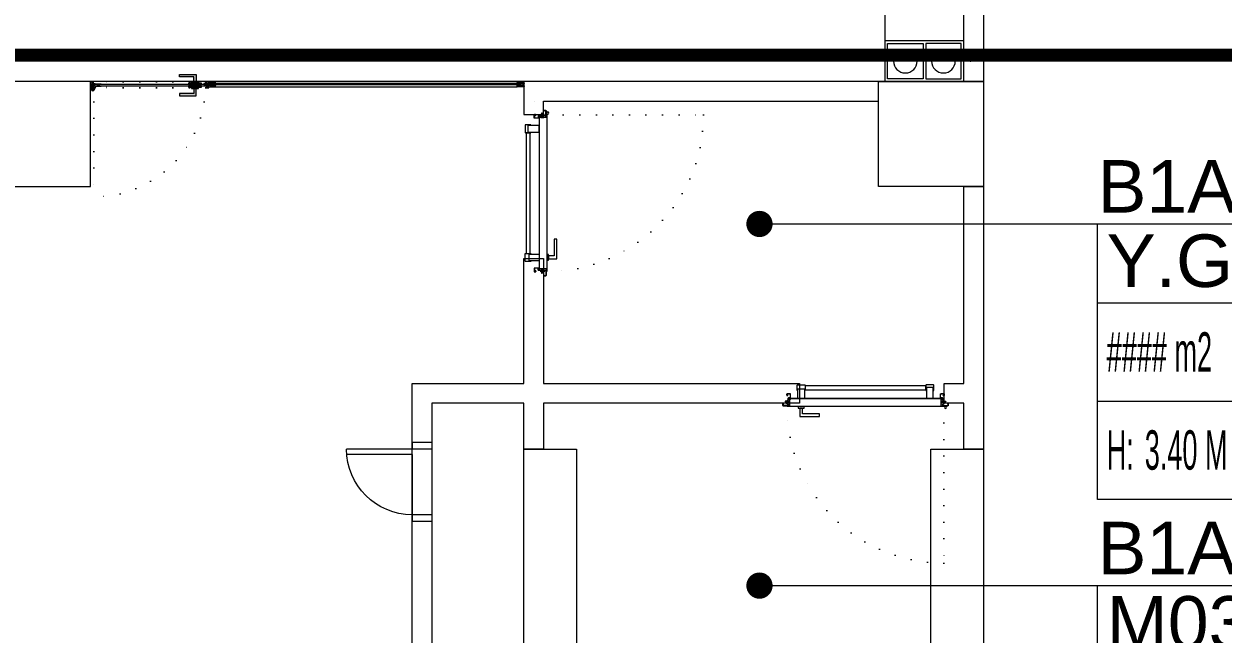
# Model space of a CAD drawing. Header units: metres. Extents: x -17822 to 152406, y -4219 to 19791.
# Drawn here: x 90089 to 91002, y 2859 to 3324 of the extents above; entities that cross this region are included whole.
import ezdxf
from ezdxf.enums import TextEntityAlignment as Align

# ---------------------------------------------------------------- set-up
doc = ezdxf.new("R2010")
doc.units = ezdxf.units.M
doc.header["$LTSCALE"] = 100
doc.header["$MEASUREMENT"] = 0
doc.linetypes.add('DASHDOT', pattern=[1, 0.5, -0.25, 0, -0.25])
doc.linetypes.add('DOT2', pattern=[0.125, 0, -0.125])
doc.layers.get('0').update_dxf_attribs({"color": 9, "lineweight": 9})
for name, color, linetype, lineweight in [('0 @ 1', 9, 'Continuous', 9), ('00', 9, 'Continuous', 9), ('01', 9, 'Continuous', 9), ('05', 9, 'Continuous', 9), ('05S', 9, 'Continuous', 9), ('06C', 9, 'Continuous', 9), ('06D', 9, 'Continuous', 9), ('07K', 9, 'Continuous', 9), ('10', 9, 'Continuous', 9), ('14', 9, 'Continuous', 9), ('15', 9, 'Continuous', 9), ('20', 9, 'DOT2', 9), ('21_mahal200', 9, 'Continuous', 9)]:
    doc.layers.add(name, color=color, linetype=linetype, lineweight=lineweight)
doc.styles.add('Arial', font='arial.ttf', dxfattribs={"height": 2.5})
doc.styles.add('MuuM_TEXT-STANDART', font='ARIALN.TTF')
doc.dimstyles.new('MuuM_DIM200', dxfattribs={"dimscale": 20, "dimtxt": 2, "dimasz": 1, "dimexe": 1, "dimexo": 1, "dimgap": 1, "dimtad": 1, "dimdec": 1, "dimrnd": 0.5, "dimdsep": 46, "dimtxsty": 'MuuM_TEXT-STANDART', "dimblk": 'ARCHTICK', "dimcen": 0, "dimdle": 0.15, "dimclrd": 256, "dimclre": 256, "dimclrt": 256, "dimadec": 0, "dimazin": 0, "dimtfac": 5, "dimtdec": 1, "dimtix": 1, "dimtmove": 2, "dimatfit": 3, "dimldrblk": 'DOT', "dimfxl": 3, "dimfxlon": 1, "dimtolj": 1, "dimlwd": -1, "dimlwe": -1, "dimarcsym": 0})
pattern_1 = [(225, (-604.72494, -2171.82614), (-0.0883883476, 0.0883883476), []), (135, (-604.72494, -2171.82614), (0.0883883476, 0.0883883476), [])]

# ---------------------------------------------------------------- blocks, each defined once
blk = doc.blocks.new('p-kolon_80x80')
blk.add_lwpolyline([(-40, -40), (40, -40), (40, 40), (-40, 40)], close=True)
blk = doc.blocks.new('1.Bod.Ara.Sitatik Elk')
at = {"layer": '01'}
blk.add_lwpolyline([(6510, -5630), (6510, -5630), (6510, -5630), (6510, -6180), (6780, -6180), (6780, -5630), (6780, -5630), (6780, -5630), (6820, -5630), (6820, -6230), (6470, -6230), (6470, -5630), (6510, -5630)], dxfattribs=at)
blk.add_blockref('p-kolon_80x80', (6100, -5390), dxfattribs=at)
at = {"layer": '01', "xscale": -1, "rotation": 180}
blk.add_blockref('p-kolon_80x80', (6780, -5390), dxfattribs=at)
blk = doc.blocks.new('_ArchTick')
at = {"color": 0, "linetype": 'ByBlock', "const_width": 0.15}
blk.add_lwpolyline([(-0.5, -0.5), (0.5, 0.5)], dxfattribs=at)
blk = doc.blocks.new('_Dot')
at = {"color": 0, "linetype": 'ByBlock', "lineweight": -2}
blk.add_line((-0.5, 0), (-1, 0), dxfattribs=at)
at = {"color": 0, "linetype": 'ByBlock', "const_width": 0.5}
blk.add_lwpolyline([(-0.25, 0, 1), (0.25, 0, 1)], format="xyb", close=True, dxfattribs=at)
blk = doc.blocks.new('0_roomno2')
blk.add_lwpolyline([(19.375, -10.5), (0, -10.5), (0, 0), (19.375, 0)], close=True)
for points in [[(0, -3), (19.375, -3)], [(8.125, -3), (8.125, -10.5)], [(11.875, -3), (11.875, -10.5)], [(15.625, -3), (15.625, -10.5)], [(0, -6.75), (8.125, -6.75)]]:
    blk.add_lwpolyline(points)
at = {"style": 'MuuM_TEXT-STANDART', "width": 0.6}
blk.add_text('H:', height=1.5, dxfattribs=at).set_placement((0.35, -8.608), align=Align.MIDDLE_LEFT)
at = {"style": 'Arial'}
blk.add_attdef('ODANO', (0, 1.17), '', height=2, dxfattribs=at)
blk.add_attdef('MEKANADI', text='', height=2, dxfattribs=at).set_placement((0.35, -3), align=Align.BOTTOM_LEFT)
at = {"style": 'MuuM_TEXT-STANDART', "width": 0.6}
for tag, p in [('M2', (0.35, -4.875)), ('TEMIZTAVANYUKSEKLIGI', (1.8, -8.608))]:
    blk.add_attdef(tag, text='', height=1.5, dxfattribs=at).set_placement(p, align=Align.MIDDLE_LEFT)
for tag, p in [('YER01', (10, -4.5)), ('TAVAN01', (13.75, -4.5)), ('DUVAR01', (17.5, -4.5)), ('YER02', (10, -6.75)), ('TAVAN02', (13.75, -6.75)), ('DUVAR02', (17.5, -6.75)), ('YER03', (10, -9)), ('TAVAN03', (13.75, -9)), ('DUVAR03', (17.5, -9))]:
    blk.add_attdef(tag, text='', height=1.5, dxfattribs=at).set_placement(p, align=Align.MIDDLE_CENTER)
blk = doc.blocks.new('*U19')
at = {"ltscale": 15}
for p, q in [((-25, 1), (-26, 0)), ((-25, -1), (-26, 0)), ((-23, 1), (-25, 1)), ((-23, 1), (-23, -2)), ((-21, -3), (-18, 3)), ((-21, -3), (-18, 3)), ((-20, -3), (-17, 3)), ((-20, -3), (-16, 3)), ((-18, -3), (-15, 3)), ((-18, -3), (-15, 3)), ((-18, 1), (-18, 2)), ((-17, -3), (-14, 3)), ((-17, -3), (-13, 3)), ((-17, 1), (-17, 2)), ((-15, -3), (-12, 3)), ((-15, -3), (-12, 3)), ((-15, 1), (-15, 2)), ((-14, -3), (-11, 3)), ((-14, -3), (-10, 3)), ((-14, 1), (-14, 2)), ((-12, -3), (-9, 3)), ((-12, -3), (-9, 3)), ((-12, 1), (-12, 2)), ((-11, -3), (-8, 3)), ((-11, -3), (-7, 3)), ((-11, 1), (-11, 2)), ((-9, -3), (-6, 3)), ((-9, -3), (-6, 3)), ((-9, 1), (-9, 2)), ((-8, -3), (-4, 3)), ((-8, -3), (-5, 3)), ((-8, 1), (-8, 2)), ((-6, -3), (-3, 3)), ((-6, -3), (-3, 3)), ((-6, 1), (-6, 2)), ((-5, -3), (-1, 3)), ((-5, -3), (-2, 3)), ((-5, 1), (-5, 2)), ((-3, 1), (-3, 2)), ((0, 4), (-2, 1)), ((-2, 1), (-2, 2)), ((0, 0), (-1, 0)), ((-25, -1), (-23, -2)), ((-9, -2), (-23, -2)), ((-21, -3), (-21, -2)), ((-20, -3), (-19, -2)), ((-20, -2), (-19, -2)), ((-19, -2), (-18, -2)), ((-18, -3), (-18, -2)), ((-17, -3), (-16, -2)), ((-17, -2), (-16, -2)), ((-16, -2), (-15, -2)), ((-15, -3), (-15, -2)), ((-14, -3), (-13, -2)), ((-14, -2), (-13, -2)), ((-13, -2), (-12, -2)), ((-12, -3), (-12, -2)), ((-11, -3), (-10, -2)), ((-11, -2), (-10, -2)), ((-10, -2), (-9, -2)), ((-9, -3), (-9, -2)), ((-8, -2), (-7, -2)), ((-8, -3), (-7, -2)), ((-7, -2), (-6, -2)), ((-6, -3), (-6, -2)), ((-5, -2), (-4, -2)), ((-5, -3), (-4, -2)), ((-4, -2), (-2, -2)), ((0, -4), (-2, -2)), ((0, 0), (-1, 0))]:
    blk.add_line(p, q, dxfattribs=at)
for p, q in [((-7, 1), (-23, 1)), ((-17, 1), (-19, 1)), ((-16, 1), (-17, 1)), ((-14, 1), (-16, 1)), ((-13, 1), (-14, 1)), ((-11, 1), (-13, 1)), ((-10, 1), (-11, 1)), ((-8, 1), (-10, 1)), ((-7, 1), (-8, 1)), ((-5, 1), (-7, 1)), ((-4, 1), (-5, 1)), ((-2, 1), (-4, 1)), ((-2, 1), (-2, 1)), ((0, 0), (0, 4)), ((-2, -2), (-2, -2)), ((0, 0), (0, -4))]:
    blk.add_line(p, q)
for centre, radius, start, end in [((-26, 4), 3.92, 274.361, 322.1025), ((-26, -4), 3.92, 37.8975, 85.639), ((-18, 3), 0.0971, 330.3204, 150.3204), ((-17, 3), 0.0971, 330.3204, 150.3204), ((-15, 3), 0.0971, 330.3204, 150.3204), ((-14, 3), 0.0971, 330.3204, 150.3204), ((-12, 3), 0.0971, 330.3204, 150.3204), ((-11, 3), 0.0971, 330.3204, 150.3204), ((-9, 3), 0.0971, 330.3204, 150.3204), ((-8, 3), 0.0971, 330.3204, 150.3204), ((-6, 3), 0.0971, 330.3204, 150.3204), ((-5, 3), 0.0971, 330.3204, 150.3204), ((-3, 3), 0.0971, 330.3204, 150.3204), ((-2, 3), 0.0971, 330.3204, 150.3204), ((-1, 0), 0.486, 90, 270), ((0, 4), 0.25, 0, 150.0864), ((-21, -3), 0.0971, 150.3204, 330.3204), ((-20, -3), 0.0971, 150.3204, 330.3204), ((-18, -3), 0.0971, 150.3204, 330.3204), ((-17, -3), 0.0971, 150.3204, 330.3204), ((-15, -3), 0.0971, 150.3204, 330.3204), ((-14, -3), 0.0971, 150.3204, 330.3204), ((-12, -3), 0.0971, 150.3204, 330.3204), ((-11, -3), 0.0971, 150.3204, 330.3204), ((-9, -3), 0.0971, 150.3204, 330.3204), ((-8, -3), 0.0971, 150.3204, 330.3204), ((-6, -3), 0.0971, 150.3204, 330.3204), ((-5, -3), 0.0971, 150.3204, 330.3204), ((0, -4), 0.25, 209.9136, 0)]:
    blk.add_arc(centre, radius, start, end, dxfattribs=at)
blk = doc.blocks.new('conta')
at = {"ltscale": 10}
for p, q in [((-2649.9, 5345.5), (-2649.8, 5345.6)), ((-2649.9, 5344.5), (-2649.8, 5344.3)), ((-2649.8, 5344.3), (-2649.7, 5344.3)), ((-2649.7, 5345.4), (-2649.3, 5345.4)), ((-2649.2, 5345.4), (-2649.1, 5345.5)), ((-2649, 5344), (-2648.8, 5343.8)), ((-2648.9, 5344.1), (-2648.7, 5343.9)), ((-2648.8, 5345.1), (-2648.6, 5345.3)), ((-2648.8, 5344.9), (-2648.6, 5345.2)), ((-2648.7, 5343.8), (-2648.7, 5343.8)), ((-2648.6, 5345.3), (-2648.6, 5345.3))]:
    blk.add_line(p, q, dxfattribs=at)
for centre, radius, start, end in [((-2649.8, 5345.5), 0.05, 140.6345, 188.9372), ((-2653, 5345), 3.19, 350.4674, 8.9372), ((-2649.9, 5344.5), 0.02, 170.4674, 213.7451), ((-2649.7, 5345.6), 0.0696, 22.2428, 159.258), ((-2650.9, 5345), 1.24, 340.3382, 16.7772), ((-2649.7, 5344.6), 0.03, 160.3382, 273.2666), ((-2649.7, 5345.4), 0.03, 90, 196.7772), ((-2649.6, 5341.5), 3.01, 80.4362, 93.2666), ((-2649.3, 5345.5), 0.05, 270, 303.0062), ((-2649.2, 5344.1), 0.231, 353.9571, 81.9004), ((-2649.1, 5345.5), 0.03, 4.7972, 123.0062), ((-2649.1, 5344.5), 0.03, 260.4362, 338.7066), ((-2651.2, 5344.8), 2.33, 7.5897, 18.7951), ((-2649, 5345.6), 0.05, 18.7951, 42.1429), ((-2650.2, 5345), 1.27, 338.7066, 23.0418), ((-2648.9, 5344.1), 0.1, 173.9571, 217.2653), ((-2648.8, 5345.1), 0.05, 187.5897, 322.7347), ((-2658.2, 5345.2), 9.36, 353.6857, 357.8537), ((-2648.8, 5344.2), 0.1, 173.6857, 217.2653), ((-2648.8, 5344.8), 0.05, 142.7347, 180.2669), ((-2648.7, 5343.8), 0.05, 217.2653, 307.2653), ((-2648.7, 5343.8), 0.05, 307.2653, 37.2653), ((-2648.6, 5345.3), 0.05, 52.7347, 142.7347), ((-2648.6, 5345.3), 0.05, 322.7347, 52.7347)]:
    blk.add_arc(centre, radius, start, end, dxfattribs=at)
for points, knots in [([(-2649, 5345.6), (-2649, 5345.6), (-2649.1, 5345.7), (-2649.2, 5345.4), (-2649.3, 5345.7), (-2649.4, 5345.5), (-2649.5, 5345.7), (-2649.6, 5345.5), (-2649.7, 5345.6), (-2649.7, 5345.6)], [0.0086373, 0.0086373, 0.0086373, 0.0086373, 0.1097304, 0.3133405, 0.4430081, 0.5658764, 0.7165186, 0.8527974, 0.9648495, 0.9648495, 0.9648495, 0.9648495]), ([(-2649.7, 5344.3), (-2649.7, 5344.3), (-2649.7, 5344.5), (-2649.6, 5344.3), (-2649.3, 5344.4), (-2649.2, 5344.4), (-2649.2, 5344.4)], [0, 0, 0, 0, 0.1008757, 0.3841126, 0.5436166, 0.6906785, 0.6906785, 0.6906785, 0.6906785])]:
    blk.add_open_spline(points, degree=3, knots=knots, dxfattribs=at)
blk = doc.blocks.new('p-yn_sackasa')
at = {"layer": '10', "linetype": 'Continuous'}
for p, q in [((-2.19, 0), (-2.19, -0.15)), ((0, 6.16), (0, 6.9)), ((0.01, 6.9), (0.01, 6.15)), ((0.14, 6.9), (0.14, 6.16)), ((0.15, 6.9), (0.15, 6.16)), ((2.69, 7.16), (0.26, 7.16)), ((2.69, 7.15), (0.26, 7.15)), ((2.69, 7.02), (0.26, 7.02)), ((0.26, 7.01), (2.69, 7.01)), ((0.26, 6.05), (0.76, 6.05)), ((0.75, 6.04), (0.26, 6.04)), ((0.26, 5.91), (0.75, 5.91)), ((0.76, 5.9), (0.26, 5.9)), ((0.67, -0.71), (0.67, 2.27)), ((0.69, -0.71), (0.69, 2.27)), ((0.75, 5.91), (0.75, 6.04)), ((0.76, 5.9), (0.76, 6.05)), ((0.81, -0.71), (0.81, 2.27)), ((0.83, -0.71), (0.83, 2.27)), ((0.92, 2.33), (0.95, 2.32)), ((0.93, 2.34), (0.95, 2.33)), ((1.01, 2.46), (0.99, 2.47)), ((0.99, 2.46), (1.01, 2.45)), ((1.11, 2.52), (1.11, 3.73)), ((1.12, 2.52), (1.12, 3.73)), ((1.25, 3.73), (1.25, 2.52)), ((1.26, 2.52), (1.26, 3.73)), ((1.37, 3.98), (2.49, 3.98)), ((2.49, 3.97), (1.37, 3.97)), ((1.37, 3.84), (2.49, 3.84)), ((2.49, 3.83), (1.37, 3.83)), ((2.6, 3.69), (2.5, 3.36)), ((2.51, 3.35), (2.61, 3.69)), ((2.73, 3.65), (2.63, 3.32)), ((2.74, 3.64), (2.64, 3.31)), ((2.8, 3.29), (2.8, 6.9)), ((2.81, 3.29), (2.81, 6.9)), ((2.94, 3.29), (2.94, 6.9)), ((2.95, 3.29), (2.95, 6.9)), ((-2.95, -0.25), (-2.95, -1.75)), ((-2.94, -1.75), (-2.94, -0.25)), ((-2.81, -0.25), (-2.81, -1.75)), ((-2.8, -0.25), (-2.8, -1.75)), ((-2.19, 0), (-2.7, 0)), ((-2.2, -0.01), (-2.7, -0.01)), ((-2.2, -0.14), (-2.7, -0.14)), ((-2.19, -0.15), (-2.7, -0.15)), ((1.01, -1.85), (-2.7, -1.85)), ((1.01, -1.86), (-2.7, -1.86)), ((-2.7, -1.99), (1.01, -1.99)), ((1.01, -2), (-2.7, -2)), ((-2.2, -0.14), (-2.2, -0.01)), ((0.92, -0.77), (0.95, -0.76)), ((0.93, -0.78), (0.95, -0.77)), ((0.99, -0.89), (1.01, -0.88)), ((1.01, -0.89), (0.99, -0.91)), ((1.11, -0.96), (1.11, -1.75)), ((1.12, -0.96), (1.12, -1.75)), ((1.25, -0.96), (1.25, -1.75)), ((1.26, -0.96), (1.26, -1.75))]:
    blk.add_line(p, q, dxfattribs=at)
for points in [[(0.15, 2.14), (0.67, 2.14), (0.67, -0.54), (0.15, -0.54)], [(0.15, 2.14), (0.41, 2.14), (0.41, -0.54), (0.15, -0.54)]]:
    blk.add_lwpolyline(points, close=True, dxfattribs=at)
for centre, radius, start, end in [((0.26, 6.9), 0.261, 90, 180), ((0.26, 6.16), 0.261, 180, 270), ((0.26, 6.9), 0.249, 90, 180), ((0.26, 6.16), 0.249, 181.34499, 271.35021), ((0.26, 6.9), 0.122, 90, 180), ((0.26, 6.16), 0.122, 180, 270), ((0.26, 6.9), 0.11, 90, 180), ((0.26, 6.16), 0.11, 180, 270), ((0.89, 2.27), 0.219, 63.21528, 180), ((0.89, 2.27), 0.206, 63.21689, 180), ((0.89, 2.27), 0.0801, 63.21502, 180), ((0.89, 2.27), 0.0674, 63.21445, 180), ((1.04, 2.52), 0.206, 243.2197, 0), ((1.04, 2.52), 0.219, 243.21479, 0), ((1.04, 2.52), 0.0801, 243.22028, 0), ((1.04, 2.52), 0.0674, 243.21287, 0), ((1.37, 3.73), 0.253, 90, 180), ((1.37, 3.73), 0.24, 90, 180), ((1.37, 3.73), 0.114, 90, 180), ((1.37, 3.73), 0.101, 90, 180), ((2.49, 3.72), 0.261, 342.86025, 90), ((2.49, 3.72), 0.249, 342.86129, 90), ((2.49, 3.72), 0.122, 342.86074, 90), ((2.49, 3.72), 0.11, 342.86215, 90), ((2.72, 3.29), 0.232, 162.8601, 0), ((2.72, 3.29), 0.219, 162.86127, 0), ((2.72, 3.29), 0.0927, 162.86053, 0), ((2.72, 3.29), 0.0801, 162.86241, 0), ((2.69, 6.9), 0.261, 0, 90), ((2.69, 6.9), 0.249, 0, 90), ((2.69, 6.9), 0.122, 0, 90), ((2.69, 6.9), 0.11, 0, 90), ((-2.7, -0.25), 0.253, 90, 180), ((-2.7, -1.75), 0.253, 180, 270), ((-2.7, -0.25), 0.24, 90, 180), ((-2.7, -1.75), 0.24, 180, 270), ((-2.7, -0.25), 0.114, 90, 180), ((-2.7, -1.75), 0.114, 180, 270), ((-2.7, -0.25), 0.101, 90, 180), ((-2.7, -1.75), 0.101, 180, 270), ((0.89, -0.71), 0.219, 180, 296.78496), ((0.89, -0.71), 0.206, 180, 296.78515), ((0.89, -0.71), 0.0801, 180, 296.78498), ((0.89, -0.71), 0.0674, 180, 180.52454), ((0.89, -0.71), 0.0674, 180, 296.78713), ((1.04, -0.96), 0.219, 0, 116.78545), ((1.04, -0.96), 0.206, 0, 116.78362), ((1.04, -0.96), 0.0801, 0, 116.78105), ((1.04, -0.96), 0.0674, 0, 116.78713), ((1.01, -1.75), 0.114, 270, 0), ((1.01, -1.75), 0.24, 270, 0), ((1.01, -1.75), 0.101, 270, 0), ((1.01, -1.75), 0.253, 270, 0)]:
    blk.add_arc(centre, radius, start, end, dxfattribs=at)
at = {"layer": '10', "xscale": 0.0842696629213483, "yscale": 0.0842696629213483, "zscale": 0.0842696629213483}
blk.add_blockref('*U19', (0.95, 1.35), dxfattribs=at)
at = {"layer": '14', "xscale": -0.7887640449438696, "yscale": 0.7887640449438696, "zscale": 0.7887640449438204, "rotation": 90}
blk.add_blockref('conta', (4217.78, -2086.42), dxfattribs=at)
blk = doc.blocks.new('*U56')
at = {"layer": '06D'}
for points in [[(8.5, 9.56), (7.87, 9.56), (7.87, 13.56, -0.414214), (8.25, 13.93), (13.75, 13.93, -0.414214), (14.12, 13.56), (14.12, 9.56), (13.5, 9.56)], [(111.5, 9.56), (112.12, 9.56), (112.12, 13.56, 0.414214), (111.75, 13.93), (106.25, 13.93, 0.414214), (105.87, 13.56), (105.87, 9.56), (106.5, 9.56)]]:
    blk.add_lwpolyline(points, format="xyb", dxfattribs=at)
for points in [[(8.5, 12.06), (13.5, 12.06), (13.5, 3.44), (8.5, 3.44)], [(14.12, 13.31), (105.87, 13.31), (105.87, 10.18), (14.12, 10.18)], [(111.5, 10.94), (106.5, 10.94), (106.5, 3.44), (111.5, 3.44)]]:
    blk.add_lwpolyline(points, close=True, dxfattribs=at)
for points in [[(110.12, -3.81), (110.12, -10.06), (95.12, -10.06), (95.12, -8.19), (107.87, -8.19), (107.87, -8.19), (107.87, -3.81), (110.12, -3.81)], [(111.2, -2.56), (111.2, -3.81), (106.8, -3.81), (106.8, -2.56), (111.2, -2.56)]]:
    blk.add_lwpolyline(points, dxfattribs=at)
at = {"layer": '10', "ltscale": 10}
for p, q in [((2, 1.51), (1, 1.51)), ((2, 1.31), (1, 1.31)), ((1, 0.91), (2, 0.26)), ((2, 0.26), (2, 1.76)), ((2, 1.76), (2.3, 1.76)), ((2, -0.17), (2, 0.26)), ((2.3, -2.19), (2.3, 3.34)), ((2.3, 1.76), (2.3, 0.26)), ((2.3, 0.26), (2.3, -0.17)), ((2.4, 3.44), (117.6, 3.44)), ((2.45, -2.29), (2.45, 3.24)), ((2.5, 3.29), (117.5, 3.29)), ((117.55, -2.29), (117.55, 3.24)), ((117.7, -2.19), (117.7, 3.34)), ((117.7, 1.76), (118, 1.76)), ((117.7, 1.33), (117.7, 1.76)), ((117.7, 1.76), (118, 1.76)), ((117.7, 1.33), (117.7, 1.76)), ((117.7, -0.17), (117.7, 1.33)), ((117.7, -0.17), (117.7, 1.33)), ((118, 1.76), (118, 1.33)), ((118, 1.76), (118, 1.33)), ((118, 1.33), (118, -0.17)), ((119, 0.68), (118, 1.33)), ((118, 1.33), (118, -0.17)), ((119, 0.68), (118, 1.33)), ((118, 0.28), (119, 0.28)), ((118, 0.28), (119, 0.28)), ((118, 0.08), (119, 0.08)), ((118, 0.08), (119, 0.08)), ((-1.6, -2.73), (-1.73, -2.62)), ((-1.6, -2.73), (-1.73, -2.62)), ((-1.22, -2.16), (-1.22, -2.29)), ((-1.22, -2.16), (-1.05, -2.16)), ((-1.22, -2.16), (-1.22, -2.29)), ((-1.22, -2.16), (-1.05, -2.16)), ((-1.05, -2), (-1.05, -2.43)), ((-1.05, -2), (-1.05, -2.43)), ((-0.84, -2), (-0.84, -2.43)), ((-0.84, -2), (-0.84, -2.43)), ((0.3, -2.46), (0.3, -2.34)), ((0.4, -2.24), (2.25, -2.24)), ((0.4, -2.56), (119.6, -2.56)), ((0.45, -2.41), (0.45, -2.39)), ((0.45, -2.39), (2.35, -2.39)), ((0.45, -2.41), (119.54, -2.41)), ((2.3, -0.17), (2, -0.17)), ((119.54, -2.39), (117.65, -2.39)), ((118, -0.17), (117.7, -0.17)), ((118, -0.17), (117.7, -0.17)), ((119.6, -2.24), (117.75, -2.24)), ((119.55, -2.41), (119.55, -2.39)), ((119.7, -2.46), (119.7, -2.34))]:
    blk.add_line(p, q, dxfattribs=at)
blk.add_circle((-0.95, -3.26), 0.843, dxfattribs=at)
blk.add_circle((-0.95, -3.26), 0.843, dxfattribs=at)
for centre, radius, start, end in [((2.4, 3.34), 0.1, 90, 180), ((2.5, 3.24), 0.05, 90, 180), ((117.56, 3.3), 0.141, 14.92708, 75.07292), ((-0.95, -3.26), 1.01, 105.71386, 140.5908), ((-0.95, -3.26), 1.01, 105.71386, 140.5908), ((-0.42, -2.26), 0.428, 142.37905, 203.64803), ((-0.42, -2.26), 0.428, 142.37905, 203.64803), ((-0.42, -2.26), 0.302, 119.96851, 254.44758), ((-0.42, -2.26), 0.302, 119.96851, 254.44758), ((0.4, -2.34), 0.1, 90, 180), ((0.4, -2.46), 0.1, 180, 270), ((0.45, -2.39), 0.005, 90, 180), ((0.45, -2.41), 0.005, 180, 270), ((2.25, -2.19), 0.05, 270, 0), ((2.35, -2.29), 0.1, 270, 0), ((117.65, -2.29), 0.1, 180, 270), ((117.75, -2.19), 0.05, 180, 270), ((119.54, -2.39), 0.005, 0, 90), ((119.54, -2.41), 0.005, 270, 360), ((119.6, -2.34), 0.1, 0, 90), ((119.6, -2.46), 0.1, 270, 0)]:
    blk.add_arc(centre, radius, start, end, dxfattribs=at)
at = {"layer": '20'}
blk.add_lwpolyline([(0.3, -2.4), (0.3, -121.8, 0.414214), (119.7, -2.4, -1)], format="xyb", dxfattribs=at)
blk.add_blockref('p-yn_sackasa', (0, 0))
at = {"xscale": -1}
blk.add_blockref('p-yn_sackasa', (120, 0), dxfattribs=at)
blk = doc.blocks.new('m-mu-ocak01-p')
for points in [[(-16.5, 5), (-16.5, 65), (14.5, 65), (14.5, 5)], [(12.5, 36), (12.5, 63), (-14.5, 63), (-14.5, 36)], [(12.5, 34), (12.5, 7), (-14.5, 7), (-14.5, 34)]]:
    blk.add_lwpolyline(points, close=True)
for centre in [(-1, 49.5), (-1, 20.5)]:
    blk.add_circle(centre, 9)
blk.add_point((-1, 0))
blk = doc.blocks.new('g-kapı kolu-p')
at = {"layer": '05S'}
h = blk.add_hatch(color=256, dxfattribs=at)
h.paths.add_polyline_path([(-0.95, 8.21), (11.85, 8.21), (11.85, 6.31), (0.95, 6.31), (0.95, 2.41), (-0.95, 2.41)])
h.paths.add_polyline_path([(-2.65, 2.41), (2.65, 2.41), (2.65, 1.5), (-2.65, 1.5)])
h.paths.add_polyline_path([(-5, 1.5), (5, 1.5), (5, 0.5), (-5, 0.5)])
h.paths.add_polyline_path([(-5, -0.5), (5, -0.5), (5, -1.5), (-5, -1.5)])
h.paths.add_polyline_path([(-2.65, -1.5), (2.65, -1.5), (2.65, -2.41), (-2.65, -2.41)])
h.paths.add_polyline_path([(-0.95, -2.41), (0.95, -2.41), (0.95, -6.31), (11.85, -6.31), (11.85, -8.21), (-0.95, -8.21)])
for points in [[(-5, 0.5), (5, 0.5), (5, 1.5), (-5, 1.5)], [(-2.65, 1.5), (2.65, 1.5), (2.65, 2.41), (-2.65, 2.41)], [(-5, -1.5), (5, -1.5), (5, -0.5), (-5, -0.5)], [(-2.65, -1.5), (2.65, -1.5), (2.65, -2.41), (-2.65, -2.41)]]:
    blk.add_lwpolyline(points, close=True)
for points in [[(11.85, 8.21), (-0.95, 8.21), (-0.95, 2.41), (0.95, 2.41), (0.95, 6.31), (11.85, 6.31), (11.85, 8.21)], [(11.85, -8.21), (-0.95, -8.21), (-0.95, -2.41), (0.95, -2.41), (0.95, -6.31), (11.85, -6.31), (11.85, -8.21)]]:
    blk.add_lwpolyline(points)
blk = doc.blocks.new('k-cambölme-kapı-p')
at = {"layer": '10'}
h = blk.add_hatch(dxfattribs=at)
h.set_pattern_fill('NET', color=256, angle=135, style=0)
h.set_pattern_definition([(135, (3753.7029, 560.85184), (-0.0883883476, -0.0883883476), []), (225, (3753.7029, 560.85184), (0.0883883476, -0.0883883476), [])])
h.paths.add_polyline_path([(2.08, -0.06), (2.08, 0.02), (2.07, 0.04), (2.05, 0.07), (2.01, 0.09), (1.98, 0.1), (1.97, 0.1), (1.97, -0.29), (1.94, -0.29), (1.94, -0.43), (1.88, -0.49), (1.67, -0.49), (1.82, -0.29), (1.73, -0.29), (1.53, -0.5), (1.44, -0.5), (1.62, -0.32), (1.62, -0.29), (1.51, -0.29), (1.34, -0.42), (1.32, -0.44), (1.3, -0.48), (1.29, -0.51), (1.26, -0.57), (1.26, -0.31), (1.32, -0.29), (1.23, -0.29), (1.23, -0.53), (1.23, -0.59), (1.24, -0.62), (1.26, -0.64), (3.47, -0.64), (3.47, -0.58), (3.38, -0.35), (3.38, -0.3), (3.42, -0.25), (3.42, -0.2), (3.38, -0.16), (2.73, -0.16), (2.74, -0.2), (2.91, -0.2, -1), (2.91, -0.25)])
h.paths.add_polyline_path([(2.05, -0.18), (2.05, -0.21), (2.08, -0.23), (2.11, -0.24), (2.15, -0.25), (2.95, -0.27), (2.92, -0.29), (2.55, -0.29), (2.54, -0.31), (2.52, -0.33), (2.5, -0.34), (2.48, -0.34), (2.46, -0.34), (2.44, -0.32), (2.42, -0.3), (2.08, -0.3), (1.99, -0.11), (1.99, -0.07), (2.05, -0.07)], flags=16)
h.paths.add_polyline_path([(2.41, -0.34), (2.51, -0.5), (2.08, -0.5), (2.08, -0.34)], flags=16)
h.paths.add_polyline_path([(2.55, -0.33), (2.89, -0.33), (2.94, -0.33), (3.28, -0.34, 0.166992), (3.34, -0.55), (2.72, -0.55), (2.55, -0.36)], flags=16)
h.paths.add_polyline_path([(3.02, -0.22), (3.02, -0.2), (3.33, -0.2, 0.10606), (3.29, -0.33), (3.01, -0.27)], flags=16)
h = blk.add_hatch(dxfattribs=at)
h.set_pattern_fill('NET', color=256, angle=135, style=0)
h.set_pattern_definition([(45, (474.94443, 2280.71206), (0.0883883476, -0.0883883476), []), (315, (474.94443, 2280.71206), (-0.0883883476, -0.0883883476), [])])
h.paths.add_polyline_path([(87.27, -0.16), (87.26, -0.2), (87.09, -0.2, 1), (87.09, -0.25), (87.92, -0.25), (87.92, -0.01), (87.93, 0.03), (87.96, 0.05), (88, 0.07), (88.03, 0.07), (88.03, -0.29), (88.06, -0.29), (88.06, -0.43), (88.12, -0.49), (88.33, -0.49), (88.18, -0.29), (88.27, -0.29), (88.47, -0.5), (88.56, -0.5), (88.38, -0.32), (88.38, -0.29), (88.49, -0.29), (88.66, -0.42), (88.68, -0.44), (88.7, -0.48), (88.71, -0.51), (88.74, -0.57), (88.74, -0.31), (88.68, -0.29), (88.77, -0.29), (88.77, -0.53), (88.77, -0.59), (88.76, -0.62), (88.74, -0.64), (86.53, -0.64), (86.53, -0.58), (86.62, -0.35), (86.62, -0.3), (86.58, -0.25), (86.58, -0.2), (86.62, -0.16)])
h.paths.add_polyline_path([(87.28, -0.55), (87.45, -0.36), (87.45, -0.33), (87.11, -0.33), (87.06, -0.33), (87.03, -0.31), (86.99, -0.27), (86.98, -0.22), (86.98, -0.2), (86.67, -0.2, -0.292264), (86.66, -0.55)], flags=16)
h.paths.add_polyline_path([(87.48, -0.51), (87.59, -0.51), (87.53, -0.43)], flags=16)
h.paths.add_polyline_path([(87.56, -0.4), (87.69, -0.5), (87.92, -0.5), (87.92, -0.34), (87.59, -0.34)], flags=16)
h.paths.add_polyline_path([(87.62, -0.53), (87.71, -0.62), (87.71, -0.53)], flags=16)
for points in [[(1.97, -0.29), (1.97, 2.13), (2.05, 2.13), (2.05, 2.28, 0.414214), (1.89, 2.44), (0.08, 2.44, 0.414214), (0, 2.36), (0, -2.36, 0.414214), (0.08, -2.44), (2.05, -2.44), (2.05, -2.25), (2.05, -2.23), (2.05, -2.23), (2.05, -2.23), (2.05, -2.23), (2.05, -2.23), (2.05, -0.89)], [(88.03, -0.29), (88.03, 2.13), (87.95, 2.13), (87.95, 2.28, -0.414214), (88.11, 2.44), (89.92, 2.44, -0.414214), (90, 2.36), (90, -2.36, -0.414214), (89.92, -2.44), (87.95, -2.44), (87.95, -2.25), (87.95, -2.23), (87.95, -2.23), (87.95, -2.23), (87.95, -2.23), (87.95, -2.23), (87.95, -0.89)], [(1.51, -0.29), (1.34, -0.42), (1.32, -0.44), (1.3, -0.48), (1.29, -0.51), (1.26, -0.57), (1.26, -0.31), (1.32, -0.29), (1.23, -0.29), (1.23, -0.53), (1.23, -0.59), (1.24, -0.62), (1.26, -0.64), (3.47, -0.64), (3.47, -0.58), (3.38, -0.35), (3.38, -0.3), (3.42, -0.25), (3.42, -0.2), (3.38, -0.16), (2.73, -0.16), (2.74, -0.2), (2.91, -0.2, -1), (2.91, -0.25, -1)], [(88.49, -0.29), (88.66, -0.42), (88.68, -0.44), (88.7, -0.48), (88.71, -0.51), (88.74, -0.57), (88.74, -0.31), (88.68, -0.29), (88.77, -0.29), (88.77, -0.53), (88.77, -0.59), (88.76, -0.62), (88.74, -0.64), (86.53, -0.64), (86.53, -0.58), (86.62, -0.35), (86.62, -0.3), (86.58, -0.25), (86.58, -0.2), (86.62, -0.16), (87.27, -0.16), (87.26, -0.2), (87.09, -0.2, 1), (87.09, -0.25, 1)], [(86.66, -0.55), (87.28, -0.55), (87.45, -0.36), (87.45, -0.33), (87.11, -0.33), (87.06, -0.33), (87.03, -0.31), (86.99, -0.27), (86.98, -0.22), (86.98, -0.2), (86.67, -0.2, 1)]]:
    blk.add_lwpolyline(points, format="xyb", dxfattribs=at)
for points in [[(1.82, 2.27), (0.16, 2.27), (0.16, 2.03), (0.38, 2.03), (0.38, 1.92), (0.22, 1.92), (0.22, 1.16), (0.35, 1.16), (0.35, -0.41), (0.22, -0.41), (0.22, -1.23), (0.36, -1.23), (0.36, -1.38), (0.16, -1.38), (0.16, -2.24), (1.82, -2.24), (1.82, -1.72), (1.62, -1.72), (1.62, -1.58), (1.82, -1.58), (1.82, -1.37), (1.61, -1.37), (1.61, -1.24), (1.74, -1.24), (1.74, -0.85), (1.06, -0.85), (1.06, -0.13), (1.5, -0.13), (1.5, 1.92), (1.57, 2.03), (1.82, 2.03), (1.82, 2.27)], [(0.69, 3.63), (0.69, 2.44)], [(0.69, 2.27), (0.69, -0.24), (1.06, -0.24)], [(1.06, 2.44), (1.06, 2.86)], [(1.06, -0.13), (1.06, 2.27)], [(1.5, 1.92), (1.06, 1.92)], [(1.17, 1.92), (1.17, -0.13)], [(2.91, -0.25), (2.08, -0.06), (2.08, 0.02), (2.07, 0.04), (2.05, 0.07), (2.01, 0.09), (1.98, 0.1), (1.97, 0.1)], [(3.84, 0.88), (2.63, 3.22)], [(4.07, 1.27), (2.67, 3.99)], [(8.14, 0.88), (8.14, 1.27), (4.07, 1.27)], [(5.3, 0.88), (5.3, -0.16)], [(5.5, 1.27), (5.77, 0.97), (5.77, 0.88)], [(5.59, 0.88), (5.59, -0.16)], [(6.76, 1.27), (6.49, 0.97), (6.49, 0.88)], [(6.67, 0.88), (6.67, -0.16)], [(6.96, 0.88), (6.96, -0.16)], [(87.09, -0.25), (87.92, -0.25), (87.92, -0.01), (87.93, 0.03), (87.96, 0.05), (88, 0.07), (88.03, 0.07)], [(88.18, 2.27), (89.84, 2.27), (89.84, 2.03), (89.62, 2.03), (89.62, 1.92), (89.78, 1.92), (89.78, 1.16), (89.65, 1.16), (89.65, -0.41), (89.78, -0.41), (89.78, -1.23), (89.64, -1.23), (89.64, -1.38), (89.84, -1.38), (89.84, -2.24), (88.18, -2.24), (88.18, -1.72), (88.38, -1.72), (88.38, -1.58), (88.18, -1.58), (88.18, -1.37), (88.39, -1.37), (88.39, -1.24), (88.26, -1.24), (88.26, -0.85), (88.94, -0.85), (88.94, -0.13), (88.5, -0.13), (88.5, 1.92), (88.43, 2.03), (88.18, 2.03), (88.18, 2.27)], [(2.05, -0.89), (3.59, -0.89), (3.59, -0.64), (1.23, -0.64), (1.23, -0.29), (1.97, -0.29)], [(1.62, -0.29), (1.62, -0.32), (1.44, -0.5), (1.53, -0.5), (1.73, -0.29)], [(1.82, -0.29), (1.67, -0.49), (1.88, -0.49), (1.94, -0.43), (1.94, -0.29)], [(3.34, -0.55), (2.72, -0.55), (2.55, -0.36), (2.55, -0.33), (2.89, -0.33), (2.94, -0.33)], [(3.28, -0.34), (3.28, -0.34), (2.94, -0.33)], [(3.01, -0.27), (3.02, -0.22), (3.02, -0.2), (3.33, -0.2)], [(3.01, -0.27), (3.29, -0.33), (3.29, -0.33)], [(4.06, -0.16), (4.06, -0.55), (8.14, -0.55)], [(8.14, -0.55), (8.14, -0.16)], [(87.95, -0.89), (86.41, -0.89), (86.41, -0.64), (88.77, -0.64), (88.77, -0.29), (88.03, -0.29)], [(87.59, -0.51), (87.53, -0.43), (87.48, -0.51), (87.59, -0.51)], [(88.18, -0.29), (88.33, -0.49), (88.12, -0.49), (88.06, -0.43), (88.06, -0.29)], [(88.38, -0.29), (88.38, -0.32), (88.56, -0.5), (88.47, -0.5), (88.27, -0.29)]]:
    blk.add_lwpolyline(points, dxfattribs=at)
at = {"layer": '10', "linetype": 'DASHDOT', "ltscale": 0.05}
for points in [[(3.22, 3.63), (0.2, 3.63)], [(1.71, 2.14), (1.71, 4.9)], [(6.13, 1.44), (6.13, -0.55)]]:
    blk.add_lwpolyline(points, dxfattribs=at)
at = {"layer": '10'}
for points in [[(1.99, -0.07), (2.05, -0.07), (2.05, -0.18), (2.05, -0.21), (2.08, -0.23), (2.11, -0.24), (2.15, -0.25), (2.95, -0.27), (2.92, -0.29), (2.55, -0.29), (2.54, -0.31), (2.52, -0.33), (2.5, -0.34), (2.48, -0.34), (2.46, -0.34), (2.44, -0.32), (2.42, -0.3), (2.08, -0.3), (1.99, -0.11)], [(2.08, -0.5), (2.08, -0.34), (2.41, -0.34), (2.51, -0.5), (2.51, -0.5)], [(87.92, -0.5), (87.92, -0.34), (87.59, -0.34), (87.56, -0.4), (87.69, -0.5)], [(87.62, -0.53), (87.71, -0.53), (87.71, -0.62)]]:
    blk.add_lwpolyline(points, close=True, dxfattribs=at)
blk.add_circle((1.71, 3.65), 1.02, dxfattribs=at)
for centre, start, end in [((3.6, -0.37), 176.14303, 214.06492), ((3.6, -0.37), 148.89788, 173.11441), ((86.4, -0.37), 325.93508, 31.10212)]:
    blk.add_arc(centre, 0.322, start, end, dxfattribs=at)
at = {"layer": '15', "linetype": 'DOT2'}
blk.add_lwpolyline([(2.48, 0.36), (2.48, 85.36)], dxfattribs=at)
at = {"layer": '15'}
blk.add_lwpolyline([(2.58, 0.88), (87.42, 0.88), (87.52, 0.78), (87.52, -0.05), (87.42, -0.16), (2.58, -0.16), (2.58, -0.16), (2.48, -0.05), (2.48, 0.78), (2.58, 0.88)], dxfattribs=at)
at = {"layer": '15', "linetype": 'DOT2'}
blk.add_arc((2.48, 0.36), 85.04, 0, 90, dxfattribs=at)
at = {"layer": '20'}
for p, q in [((87.95, 2.43), (2.05, 2.43)), ((87.95, 2.13), (2.05, 2.13)), ((87.95, -2.23), (2.05, -2.23)), ((87.95, -2.44), (2.05, -2.44))]:
    blk.add_line(p, q, dxfattribs=at)
at = {"layer": '06C', "xscale": -1}
blk.add_blockref('g-kapı kolu-p', (79.64, 0.38), dxfattribs=at)
blk = doc.blocks.new('p-strahle-alüminyumdoğramaprofili')
at = {"layer": '10'}
h = blk.add_hatch(dxfattribs=at)
h.set_pattern_fill('NET', color=256, angle=315, style=0)
h.set_pattern_definition(pattern_1)
h.paths.add_polyline_path([(-4.62, 2.65), (-4.68, 2.65), (-4.72, 2.75), (-4.72, 2.8), (-4.69, 2.8), (-4.69, 2.92), (-4.98, 2.92), (-4.98, 2.8), (-4.95, 2.8), (-4.99, 2.65), (-5.08, 2.66), (-5.25, 2.28), (-5.14, 2.28), (-5.14, 2.33), (-4.98, 2.52, 0.2599), (-4.9, 2.28), (-4.66, 2.28, 0.382682)])
h.paths.add_polyline_path([(-4.86, 2.52), (-4.67, 2.52, -2.16717)], flags=16)
h = blk.add_hatch(dxfattribs=at)
h.set_pattern_fill('NET', color=256, angle=315, style=0)
h.set_pattern_definition(pattern_1)
h.paths.add_polyline_path([(-4.62, 0.88), (-4.68, 0.88), (-4.72, 0.77), (-4.72, 0.73), (-4.69, 0.73), (-4.69, 0.6), (-4.98, 0.6), (-4.98, 0.73), (-4.95, 0.73), (-4.99, 0.88), (-5.08, 0.87), (-5.25, 1.24), (-5.14, 1.24), (-5.14, 1.2), (-4.98, 1.01, -0.2599), (-4.9, 1.24), (-4.66, 1.24, -0.382682)])
h.paths.add_polyline_path([(-4.86, 1), (-4.67, 1, 2.16717)], flags=16)
h = blk.add_hatch(dxfattribs=at)
h.set_pattern_fill('NET', color=256, angle=315, style=0)
h.set_pattern_definition([(225, (-608.45214, -2173.53612), (-0.0883883476, 0.0883883476), []), (135, (-608.45214, -2173.53612), (0.0883883476, 0.0883883476), [])])
h.paths.add_polyline_path([(-3.45, 2.28), (-3.45, 2.57), (-4.49, 2.57), (-4.49, 2.28)])
h = blk.add_hatch(dxfattribs=at)
h.set_pattern_fill('NET', color=256, angle=315, style=0)
h.set_pattern_definition([(225, (-608.45214, -2180.04526), (-0.0883883476, 0.0883883476), []), (135, (-608.45214, -2180.04526), (0.0883883476, 0.0883883476), [])])
h.paths.add_polyline_path([(-3.45, 0.93), (-3.45, 1.24), (-4.49, 1.24), (-4.49, 0.93)])
h = blk.add_hatch(dxfattribs=at)
h.set_pattern_fill('NET', color=256, angle=315, style=0)
h.set_pattern_definition([(225, (-629.50454, -2177.58922), (-0.0883883476, 0.0883883476), []), (135, (-629.50454, -2177.58922), (0.0883883476, 0.0883883476), [])])
h.paths.add_polyline_path([(0, 0.68), (0, 1.75), (-0.18, 1.75), (-0.18, 0.68)])
for points in [[(-5.08, 2.66), (-5.25, 2.28)], [(-5.09, 0.88), (-5.25, 1.24)], [(-4.98, 2.52), (-5.14, 2.33), (-5.14, 2.28)], [(-4.98, 1.01), (-5.14, 1.2), (-5.14, 1.24)], [(-4.92, 3.6), (-4.92, 3.16), (-4.61, 3.16), (-4.61, 2.87), (-4.52, 2.87), (-4.62, 2.65), (-4.68, 2.65), (-4.72, 2.75), (-4.72, 2.8), (-4.69, 2.8), (-4.69, 3.05), (-4.98, 3.05), (-4.98, 2.8), (-4.95, 2.8), (-4.99, 2.65), (-5.08, 2.66), (-5.07, 3.76), (-0.11, 3.76)], [(-4.69, 2.92), (-4.98, 2.92)], [(-4.71, 0.6), (-4.98, 0.6)], [(-2.83, 0.2), (-2.67, 0.2), (-2.67, -0.04), (-4.87, -0.04), (-4.87, 0.19), (-4.57, 0.19), (-4.57, 0.73), (-2.67, 0.73)], [(-4.52, 2.87), (-4.49, 2.87), (-4.49, 2.26)], [(-4.49, 0.93), (-4.49, 0.93), (-4.49, 1.26)], [(-3.45, 2.26), (-3.45, 2.57)], [(-3.45, 1.26), (-3.45, 0.93)], [(-2.08, 0.93), (-2.08, 2.57)], [(-0.18, 0.68), (0, 0.68), (0, 1.75)], [(-0.18, 1.75), (0, 1.75)]]:
    blk.add_lwpolyline(points, dxfattribs=at)
for points in [[(-0.18, 2.74), (-0.18, 2.21), (0, 2.21), (0, 2.08), (-0.18, 2.08), (-0.18, 0.43), (0, 0.43), (0, 0), (-0.12, 0), (-0.12, -0.24), (-5.09, -0.24), (-5.09, 0.88), (-4.98, 0.88), (-4.94, 0.7), (-4.99, 0.7), (-4.99, 0.33), (-4.71, 0.33), (-4.71, 0.88), (-4.56, 0.88), (-4.52, 0.93), (-1.28, 0.93), (-1.2, 1.22), (-0.9, 1.22), (-0.9, 0.62), (-0.58, 0.62), (-0.58, 2.74)], [(-2.03, 0.78), (-1.35, 0.78), (-1.35, 0.08), (-1.28, 0.04), (-1.28, -0.04), (-2.09, -0.04), (-2.09, 0.1), (-2.03, 0.15)]]:
    blk.add_lwpolyline(points, close=True, dxfattribs=at)
for points in [[(-0.57, 3.26), (-0.57, 3.62), (-4.89, 3.62), (-4.89, 3.65, 0.561743), (-4.97, 3.66, 0.595966), (-4.92, 3.6, -2.204878)], [(-4.67, 2.52), (-4.86, 2.52, 1)], [(-4.67, 1), (-4.86, 1, -1)], [(-4.61, 2.87), (-4.49, 3.45, -0.833203), (-4.18, 3.44, -0.447088)], [(-4.49, 2.57), (-1.23, 2.57, -0.414214), (-0.9, 2.25), (-0.9, 1.22)], [(-4.18, 3.44), (-4.18, 2.99, 0.414214), (-4.07, 2.89), (-0.82, 2.89), (-0.82, 3.62)], [(-2.67, 0.73), (-2.67, 0.32), (-2.83, 0.32, 1), (-2.83, 0.2, -1)], [(-0.11, 3.76), (-0.11, 3.62), (-0.45, 3.62), (-0.45, 3.14, -1), (-0.66, 3.14)], [(-0.66, 3.14, -0.305404), (-0.57, 3.26, -5.773092)]]:
    blk.add_lwpolyline(points, format="xyb", dxfattribs=at)
for centre, radius, start, end in [((-4.73, 2.47), 0.253, 168.66756, 234.12581), ((-4.73, 1.06), 0.253, 125.87419, 191.33244), ((-4.77, 2.44), 0.125, 139.54015, 40.45985), ((-4.77, 1.08), 0.125, 319.54015, 220.45985), ((-4.84, 2.48), 0.273, 305.97376, 36.42893), ((-4.84, 1.04), 0.273, 323.57107, 54.02624)]:
    blk.add_arc(centre, radius, start, end, dxfattribs=at)
blk = doc.blocks.new('*U437')
at = {"layer": '06D'}
for points in [[(4.95, 4), (235.04, 4)], [(4.95, 0), (235.02, 0)]]:
    blk.add_lwpolyline(points, dxfattribs=at)
at = {"layer": '15'}
for points in [[(1.96, 2.5), (238.03, 2.5)], [(238.03, 1.5), (1.96, 1.5)]]:
    blk.add_lwpolyline(points, dxfattribs=at)
at = {"layer": '0 @ 1', "linetype": 'Continuous', "xscale": -1}
blk.add_blockref('p-strahle-alüminyumdoğramaprofili', (-0.12, 0.24), dxfattribs=at)
at = {"layer": '0 @ 1', "linetype": 'Continuous'}
blk.add_blockref('p-strahle-alüminyumdoğramaprofili', (240.11, 0.24), dxfattribs=at)
blk = doc.blocks.new('ttttttttttttt')
for points in [[(3983.49, -30733.6), (3983.49, -30748.6)], [(3988.49, -30733.6), (3983.49, -30733.6)], [(3988.49, -30733.6), (3988.49, -30748.6)], [(4043.49, -30733.6), (4038.49, -30733.6)], [(4038.49, -30733.6), (4038.49, -30748.6)], [(4043.49, -30733.6), (4043.49, -30748.6)], [(3988.49, -30748.6), (3983.49, -30748.6)], [(4034.49, -30748.6), (3988.49, -30748.6)], [(4034.49, -30748.6), (4034.49, -30798.6)], [(4034.49, -30748.6), (4038.49, -30748.6)], [(4043.49, -30748.6), (4038.49, -30748.6)], [(4038.49, -30748.6), (4038.49, -30798.6)]]:
    blk.add_lwpolyline(points)
blk.add_arc((4038.49, -30748.6), 50, 180, 270)
blk = doc.blocks.new('1.Bod.Ara.Mimari Elk')
at = {"layer": '00'}
for points in [[(6820, -5350), (6805, -5350), (6805, -4630), (6820, -4630)], [(6385, -5580), (6470, -5580), (6470, -5484.85), (6485, -5484.85), (6485, -5580), (6680, -5580), (6680, -5595), (6485, -5595), (6485, -5630), (6470, -5630), (6470, -5595), (6400, -5595), (6400, -5980), (6400, -5980), (6470, -5980), (6470, -6000), (6400, -6000), (6400, -6215), (6470, -6215), (6470, -6230), (6385, -6230), (6385, -6215), (6385, -6215), (6385, -5580)]]:
    blk.add_lwpolyline(points, close=True, dxfattribs=at)
for points in [[(6740, -5350), (6470, -5350), (6470, -5365), (6470, -5365)], [(6470, -5365), (6470, -5375), (6485, -5375), (6485, -5365), (6740, -5365), (6740, -5350)], [(6477.99, -5365), (6477.98, -5365)], [(6805, -5580), (6805, -5430), (6820, -5430), (6820, -5630), (6805, -5630), (6805, -5595), (6790, -5595), (6790, -5580), (6805, -5580)]]:
    blk.add_lwpolyline(points, dxfattribs=at)
at = {"layer": '05', "linetype": 'Continuous'}
blk.add_lwpolyline([(6805, -4908.89), (6745, -4908.89), (6745, -5350), (6805, -5350)], close=True, dxfattribs=at)
at = {"layer": '06D'}
blk.add_lwpolyline([(6820, -5350), (6060, -5350), (6060, -4550), (6820, -4550)], close=True, dxfattribs=at)
at = {"layer": '20', "ltscale": 2, "const_width": 10}
blk.add_lwpolyline([(5340, -8750), (5340, -5330), (7540, -5330), (7540, -6950), (7540, -7350.38, -0.262851), (6470, -8635), (6470, -8455), (6150, -8455), (6150, -8750)], format="xyb", close=True, dxfattribs=at)
at = {"linetype": 'Continuous'}
blk.add_blockref('*U437', (6230.01, -5354), dxfattribs=at)
at = {"xscale": -1, "rotation": 270}
blk.add_blockref('ttttttttttttt', (37133.6, -9668.49), dxfattribs=at)
at = {"layer": '05', "linetype": 'Continuous', "xscale": -1, "rotation": 90}
blk.add_blockref('m-mu-ocak01-p', (6810, -5335.5), dxfattribs=at)
at = {"layer": '07K', "xscale": -1, "rotation": 180}
blk.add_blockref('k-cambölme-kapı-p', (6140, -5352.44), dxfattribs=at)
at = {"layer": '10', "xscale": -1, "rotation": 90}
blk.add_blockref('*U56', (6485, -5375), dxfattribs=at)
at = {"layer": '10', "xscale": -1}
blk.add_blockref('*U56', (6790.15, -5595), dxfattribs=at)
at = {"layer": '21_mahal200'}
ref = blk.add_blockref('0_roomno2', (6906.82, -5458.49), dxfattribs=dict(at, xscale=20, yscale=20, zscale=20))
ref.add_attrib('ODANO', 'B1A-15', (6906.82, -5449.84), dxfattribs={"layer": '0', "height": 40, "style": 'Arial'})
ref.add_attrib('MEKANADI', 'Y.G.H.', dxfattribs={"layer": '0', "height": 40, "style": 'Arial'}).set_placement((6913.82, -5518.49), align=Align.BOTTOM_LEFT)
ref.add_attrib('M2', '#### m2', dxfattribs={"layer": '0', "height": 30, "style": 'MuuM_TEXT-STANDART', "width": 0.6}).set_placement((6913.82, -5555.99), align=Align.MIDDLE_LEFT)
ref.add_attrib('TEMIZTAVANYUKSEKLIGI', '3.40 M', dxfattribs={"layer": '0', "height": 30, "style": 'MuuM_TEXT-STANDART', "width": 0.6}).set_placement((6942.82, -5630.65), align=Align.MIDDLE_LEFT)
ref.add_attrib('YER01', 'Y04', dxfattribs={"layer": '0', "height": 30, "style": 'MuuM_TEXT-STANDART', "width": 0.6}).set_placement((7106.82, -5548.49), align=Align.MIDDLE_CENTER)
ref.add_attrib('TAVAN01', 'T09', dxfattribs={"layer": '0', "height": 30, "style": 'MuuM_TEXT-STANDART', "width": 0.6}).set_placement((7181.82, -5548.49), align=Align.MIDDLE_CENTER)
ref.add_attrib('DUVAR01', 'D07', dxfattribs={"layer": '0', "height": 30, "style": 'MuuM_TEXT-STANDART', "width": 0.6}).set_placement((7256.82, -5548.49), align=Align.MIDDLE_CENTER)
ref = blk.add_blockref('0_roomno2', (6906.82, -5733.97), dxfattribs=dict(at, xscale=20, yscale=20, zscale=20))
ref.add_attrib('ODANO', 'B1A-16', (6906.82, -5725.32), dxfattribs={"layer": '0', "height": 40, "style": 'Arial'})
ref.add_attrib('MEKANADI', 'M03 Y.MERD.', dxfattribs={"layer": '0', "height": 40, "style": 'Arial'}).set_placement((6913.82, -5793.97), align=Align.BOTTOM_LEFT)
ref.add_attrib('M2', '##### m2', dxfattribs={"layer": '0', "height": 30, "style": 'MuuM_TEXT-STANDART', "width": 0.6}).set_placement((6913.82, -5831.47), align=Align.MIDDLE_LEFT)
ref.add_attrib('TEMIZTAVANYUKSEKLIGI', '- M', dxfattribs={"layer": '0', "height": 30, "style": 'MuuM_TEXT-STANDART', "width": 0.6}).set_placement((6942.82, -5906.12), align=Align.MIDDLE_LEFT)
ref.add_attrib('YER01', 'Y03', dxfattribs={"layer": '0', "height": 30, "style": 'MuuM_TEXT-STANDART', "width": 0.6}).set_placement((7106.82, -5823.97), align=Align.MIDDLE_CENTER)
ref.add_attrib('TAVAN01', 'T09', dxfattribs={"layer": '0', "height": 30, "style": 'MuuM_TEXT-STANDART', "width": 0.6}).set_placement((7181.82, -5823.97), align=Align.MIDDLE_CENTER)
ref.add_attrib('DUVAR01', 'D07', dxfattribs={"layer": '0', "height": 30, "style": 'MuuM_TEXT-STANDART', "width": 0.6}).set_placement((7256.82, -5823.97), align=Align.MIDDLE_CENTER)
ref.add_attrib('YER02', 'Y04', dxfattribs={"layer": '0', "height": 30, "style": 'MuuM_TEXT-STANDART', "width": 0.6}).set_placement((7106.82, -5868.97), align=Align.MIDDLE_CENTER)
for points in [[(6649.42, -5458.49), (6906.82, -5458.49)], [(6649.42, -5733.97), (6906.82, -5733.97)]]:
    blk.add_leader(points, dimstyle='MuuM_DIM200', override={"dimasz": 1, "dimfxl": 10}, dxfattribs=at)

msp = doc.modelspace()

# ---------------------------------------------------------------- block references
for name in ['1.Bod.Ara.Mimari Elk', '1.Bod.Ara.Sitatik Elk']:
    msp.add_blockref(name, (84000, 8630))

doc.saveas('drawing.dxf')
